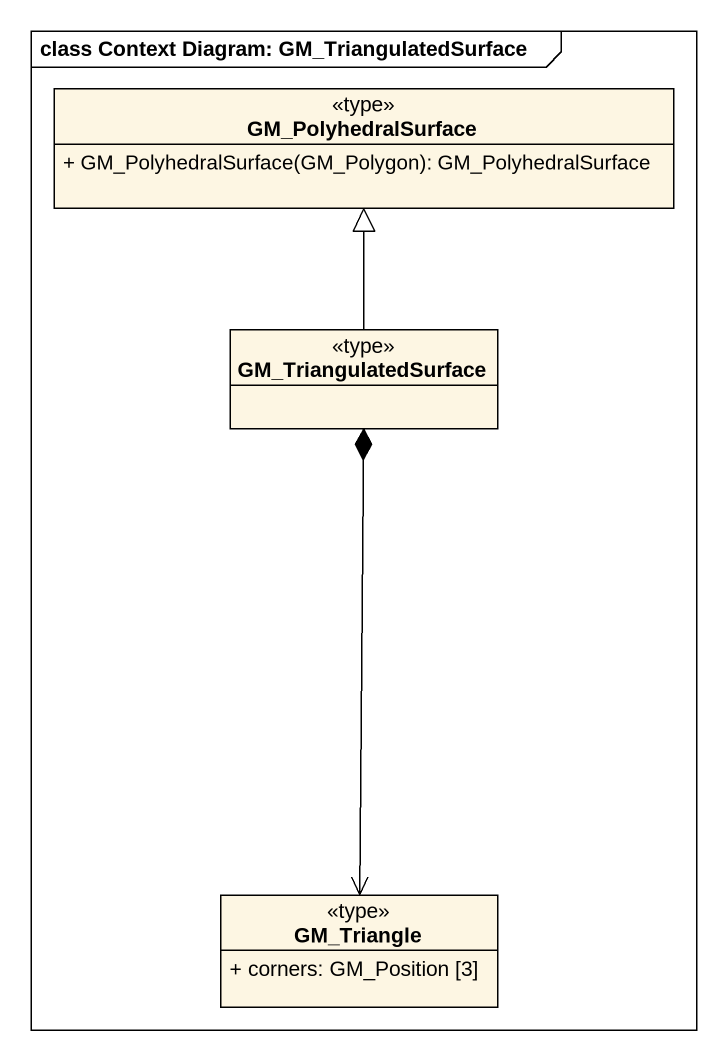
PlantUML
@startuml
mainframe class Context Diagram: GM_TriangulatedSurface
hide circle
hide empty members
skinparam classAttributeIconSize 0
class GM_PolyhedralSurface <<type>> {
  + GM_PolyhedralSurface(GM_Polygon): GM_PolyhedralSurface
}
class GM_TriangulatedSurface <<type>>
class GM_Triangle <<type>> {
  + corners: GM_Position [3]
}
GM_TriangulatedSurface -up-|> GM_PolyhedralSurface
GM_Triangle <-up-* GM_TriangulatedSurface
@enduml
